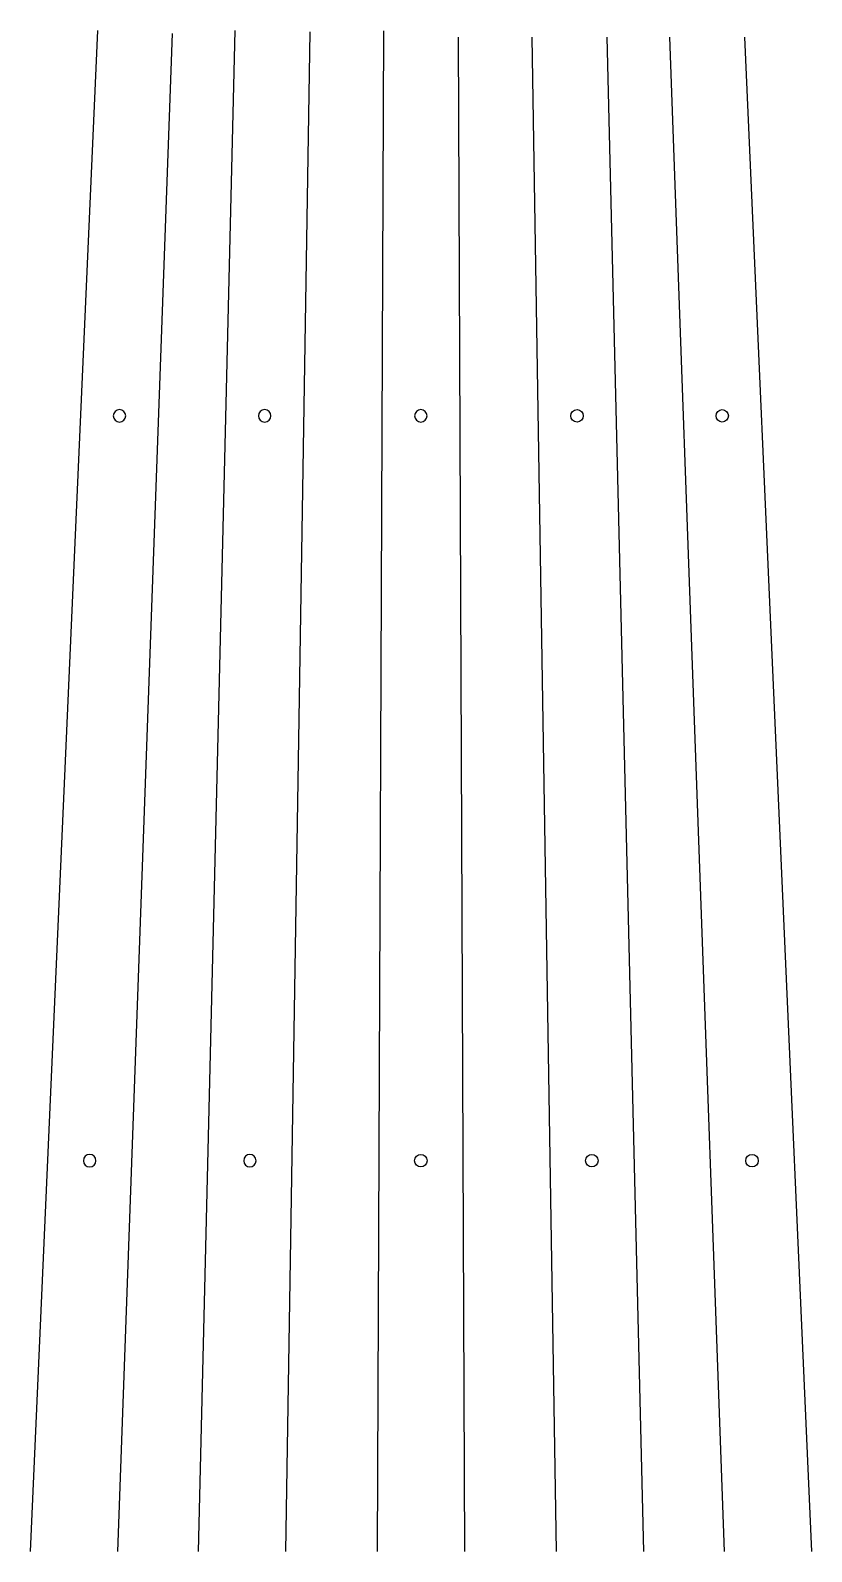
# Model space of a CAD drawing. Header units: inches. Extents: x 1774 to 2404, y -1214 to 11.
import ezdxf

# ---------------------------------------------------------------- set-up
doc = ezdxf.new("R2010")
doc.units = ezdxf.units.IN
doc.header["$MEASUREMENT"] = 0
for name, color, linetype in [('1200s saligna', 7, 'Continuous'), ('1200s tas', 7, 'Continuous'), ('drill holes 1200', 7, 'Continuous')]:
    doc.layers.add(name, color=color, linetype=linetype)

msp = doc.modelspace()

# ---------------------------------------------------------------- linework, layer by layer
at = {"layer": '1200s saligna', "color": 250, "lineweight": 25}
for points in [[(2054, -1214.5), (2059, 10.5)], [(2119.1, 5.5), (2124, -1214.5)], [(2198.2, -1214.5), (2178.7, 5.5)], [(2238.8, 5.5), (2268.3, -1214.5)], [(2333.6, -1214.5), (2289.6, 5.5)], [(2349.7, 5.5), (2403.8, -1214.5)]]:
    msp.add_lwpolyline(points, dxfattribs=at)
at = {"layer": '1200s tas', "color": 250, "lineweight": 25}
for points in [[(1774.3, -1214.5), (1828.6, 10.7)], [(1888.5, 8.3), (1844.5, -1214.5)], [(1909.8, -1214.5), (1939.4, 10.9)], [(1999.4, 9.7), (1979.9, -1214.5)]]:
    msp.add_lwpolyline(points, dxfattribs=at)
for points in [[(1846.1, -294.6), (1848.9, -294.6), (1851.1, -296.8), (1851.1, -299.6), (1851.1, -302.4), (1848.9, -304.6), (1846.1, -304.6), (1843.3, -304.6), (1841.1, -302.4), (1841.1, -299.6), (1841.1, -296.8), (1843.3, -294.6), (1846.1, -294.6)], [(1963.1, -294.6), (1965.8, -294.6), (1968.1, -296.8), (1968.1, -299.6), (1968.1, -302.4), (1965.8, -304.6), (1963.1, -304.6), (1960.3, -304.6), (1958.1, -302.4), (1958.1, -299.6), (1958.1, -296.8), (1960.3, -294.6), (1963.1, -294.6)], [(1822, -894.6), (1824.8, -894.6), (1827, -896.8), (1827, -899.6), (1827, -902.4), (1824.8, -904.6), (1822, -904.6), (1819.3, -904.6), (1817, -902.4), (1817, -899.6), (1817, -896.8), (1819.3, -894.6), (1822, -894.6)], [(1951.2, -894.6), (1953.9, -894.6), (1956.2, -896.8), (1956.2, -899.6), (1956.2, -902.4), (1953.9, -904.6), (1951.2, -904.6), (1948.4, -904.6), (1946.2, -902.4), (1946.2, -899.6), (1946.2, -896.8), (1948.4, -894.6), (1951.2, -894.6)]]:
    msp.add_open_spline(points, degree=3, knots=[0, 0, 0, 0, 1, 1, 1, 2, 2, 2, 3, 3, 3, 4, 4, 4, 4], dxfattribs=at)
at = {"layer": 'drill holes 1200', "color": 250, "lineweight": 25}
for points in [[(2088.9, -294.6), (2091.7, -294.6), (2093.9, -296.8), (2093.9, -299.6), (2093.9, -302.4), (2091.7, -304.6), (2088.9, -304.6), (2086.2, -304.6), (2083.9, -302.4), (2083.9, -299.6), (2083.9, -296.8), (2086.2, -294.6), (2088.9, -294.6)], [(2214.8, -294.6), (2212, -294.6), (2209.8, -296.8), (2209.8, -299.6), (2209.8, -302.4), (2212, -304.6), (2214.8, -304.6), (2217.5, -304.6), (2219.8, -302.4), (2219.8, -299.6), (2219.8, -296.8), (2217.5, -294.6), (2214.8, -294.6)], [(2331.8, -294.6), (2329, -294.6), (2326.8, -296.8), (2326.8, -299.6), (2326.8, -302.4), (2329, -304.6), (2331.8, -304.6), (2334.5, -304.6), (2336.8, -302.4), (2336.8, -299.6), (2336.8, -296.8), (2334.5, -294.6), (2331.8, -294.6)], [(2088.9, -894.6), (2086.2, -894.6), (2083.9, -896.8), (2083.9, -899.6), (2083.9, -902.4), (2086.2, -904.6), (2088.9, -904.6), (2091.7, -904.6), (2093.9, -902.4), (2093.9, -899.6), (2093.9, -896.8), (2091.7, -894.6), (2088.9, -894.6)], [(2226.7, -894.6), (2223.9, -894.6), (2221.7, -896.8), (2221.7, -899.6), (2221.7, -902.4), (2223.9, -904.6), (2226.7, -904.6), (2229.4, -904.6), (2231.7, -902.4), (2231.7, -899.6), (2231.7, -896.8), (2229.4, -894.6), (2226.7, -894.6)], [(2355.8, -894.6), (2353, -894.6), (2350.8, -896.8), (2350.8, -899.6), (2350.8, -902.4), (2353, -904.6), (2355.8, -904.6), (2358.6, -904.6), (2360.8, -902.4), (2360.8, -899.6), (2360.8, -896.8), (2358.6, -894.6), (2355.8, -894.6)]]:
    msp.add_open_spline(points, degree=3, knots=[0, 0, 0, 0, 1, 1, 1, 2, 2, 2, 3, 3, 3, 4, 4, 4, 4], dxfattribs=at)

doc.saveas('drawing.dxf')
